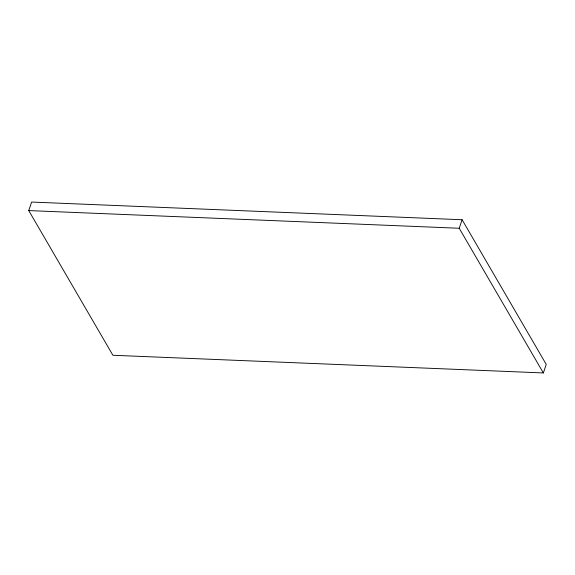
<?xml version="1.0" encoding="UTF-8"?>
<svg xmlns="http://www.w3.org/2000/svg" width="575" height="575" viewBox="0 0 575 575"><rect width="100%" height="100%" fill="white"/><g stroke="black" fill="none" stroke-linecap="round" stroke-linejoin="round"><path stroke-width="0.86" d="M28.75 210.579L31.639 202.055L462.106 219.736L546.25 364.421L543.361 372.945L112.894 355.264L28.75 210.579L459.224 228.261L543.361 372.945M459.224 228.261L462.106 219.736"/></g></svg>
